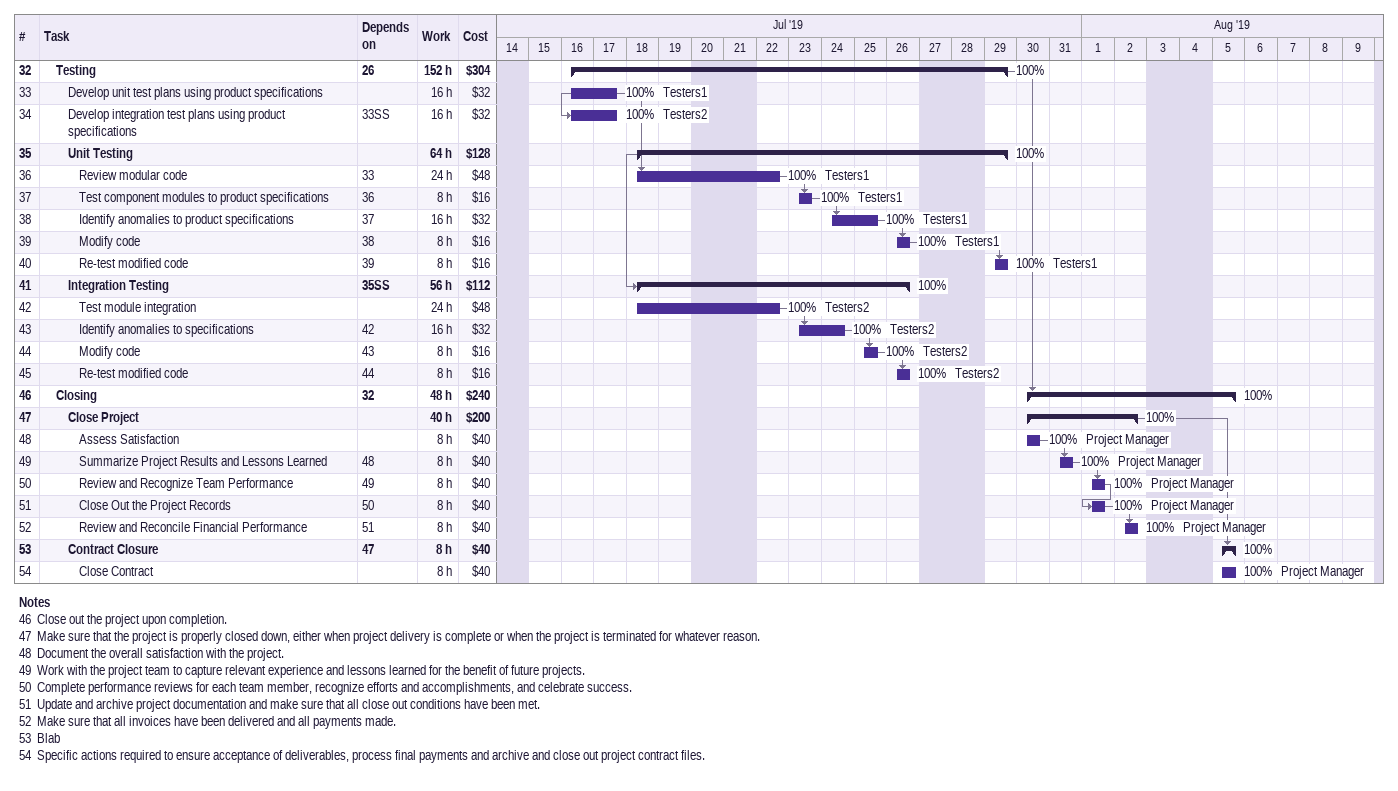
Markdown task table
| ID | Level | Task | Start | Finish | Predecessors | Resources | % complete | Work (h) | Cost ($) |
|---|---|---|---|---|---|---|---|---|---|
| 32 | 2 | **Testing** | 2019-07-16 | 2019-07-29 | 26 |  | 100 | 152 | 304 |
| 33 | 3 | Develop unit test plans using product specifications | 2019-07-16 | 2019-07-17 |  | Testers1 | 100 | 16 | 32 |
| 34 | 3 | Develop integration test plans using product specifications | 2019-07-16 | 2019-07-17 | 33SS | Testers2 | 100 | 16 | 32 |
| 35 | 3 | **Unit Testing** | 2019-07-18 | 2019-07-29 |  |  | 100 | 64 | 128 |
| 36 | 4 | Review modular code | 2019-07-18 | 2019-07-22 | 33 | Testers1 | 100 | 24 | 48 |
| 37 | 4 | Test component modules to product specifications | 2019-07-23 | 2019-07-23 | 36 | Testers1 | 100 | 8 | 16 |
| 38 | 4 | Identify anomalies to product specifications | 2019-07-24 | 2019-07-25 | 37 | Testers1 | 100 | 16 | 32 |
| 39 | 4 | Modify code | 2019-07-26 | 2019-07-26 | 38 | Testers1 | 100 | 8 | 16 |
| 40 | 4 | Re-test modified code | 2019-07-29 | 2019-07-29 | 39 | Testers1 | 100 | 8 | 16 |
| 41 | 3 | **Integration Testing** | 2019-07-18 | 2019-07-26 | 35SS |  | 100 | 56 | 112 |
| 42 | 4 | Test module integration | 2019-07-18 | 2019-07-22 |  | Testers2 | 100 | 24 | 48 |
| 43 | 4 | Identify anomalies to specifications | 2019-07-23 | 2019-07-24 | 42 | Testers2 | 100 | 16 | 32 |
| 44 | 4 | Modify code | 2019-07-25 | 2019-07-25 | 43 | Testers2 | 100 | 8 | 16 |
| 45 | 4 | Re-test modified code | 2019-07-26 | 2019-07-26 | 44 | Testers2 | 100 | 8 | 16 |
| 46 | 2 | **Closing** | 2019-07-30 | 2019-08-05 | 32 |  | 100 | 48 | 240 |
| 47 | 3 | **Close Project** | 2019-07-30 | 2019-08-02 |  |  | 100 | 40 | 200 |
| 48 | 4 | Assess Satisfaction | 2019-07-30 | 2019-07-30 |  | Project Manager | 100 | 8 | 40 |
| 49 | 4 | Summarize Project Results and Lessons Learned | 2019-07-31 | 2019-07-31 | 48 | Project Manager | 100 | 8 | 40 |
| 50 | 4 | Review and Recognize Team Performance | 2019-08-01 | 2019-08-01 | 49 | Project Manager | 100 | 8 | 40 |
| 51 | 4 | Close Out the Project Records | 2019-08-01 | 2019-08-01 | 50 | Project Manager | 100 | 8 | 40 |
| 52 | 4 | Review and Reconcile Financial Performance | 2019-08-02 | 2019-08-02 | 51 | Project Manager | 100 | 8 | 40 |
| 53 | 3 | **Contract Closure** | 2019-08-05 | 2019-08-05 | 47 |  | 100 | 8 | 40 |
| 54 | 4 | Close Contract | 2019-08-05 | 2019-08-05 |  | Project Manager | 100 | 8 | 40 |

Notes
- 46: Close out the project upon completion.
- 47: Make sure that the project is properly closed down, either when project delivery is complete or when the project is terminated for whatever reason.
- 48: Document the overall satisfaction with the project.
- 49: Work with the project team to capture relevant experience and lessons learned for the benefit of future projects.
- 50: Complete performance reviews for each team member, recognize efforts and accomplishments, and celebrate success.
- 51: Update and archive project documentation and make sure that all close out conditions have been met.
- 52: Make sure that all invoices have been delivered and all payments made.
- 53: Blab
- 54: Specific actions required to ensure acceptance of deliverables, process final payments and archive and close out project contract files.
